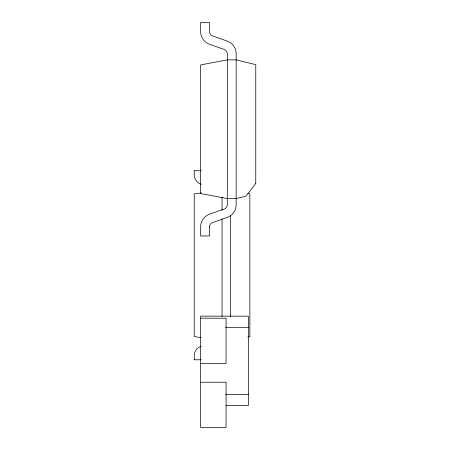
<?xml version="1.0" encoding="UTF-8"?>
<svg xmlns="http://www.w3.org/2000/svg" width="450" height="450" viewBox="0 0 450 450"><rect width="100%" height="100%" fill="white"/><g stroke="black" fill="none" stroke-linecap="round" stroke-linejoin="round"><path stroke-width="0.67" d="M247.843 337.022L249.857 336.634L249.857 193.899L247.843 193.511M201.184 192.966L194.231 193.899L194.231 336.634L201.184 337.567M194.231 170.752L201.184 170.752M200.627 318.206L226.08 318.206L226.08 363.459L200.627 363.459M225.54 327.324L248.355 327.324M194.231 359.781L201.184 359.781M200.627 382.247L226.08 382.247L226.08 427.5L200.627 427.5L200.627 316.153L248.355 316.153L248.355 405.529L225.894 405.529M225.54 394.358L248.355 394.358M230.389 215.438L230.389 316.502M222.041 197.19L222.041 210.521M222.041 218.947L222.041 316.502M194.231 170.702L194.231 174.876A9.821 9.821 0 0 0 201.218 184.275M194.231 359.831L194.231 355.663A9.821 9.821 0 0 1 201.218 346.258M209.559 226.446L209.52 235.958L200.627 235.958L200.627 226.924A13.59 13.59 0 0 1 209.661 214.121L224.145 209.053A4.725 4.725 0 0 0 227.306 204.593L227.306 53.871A4.725 4.725 0 0 0 224.145 49.41L209.661 44.342A13.59 13.59 0 0 1 200.627 31.534L200.627 22.5L209.52 22.5L209.559 32.017A4.686 4.686 0 0 0 212.203 35.764L228.386 41.535A13.629 13.629 0 0 1 236.143 52.47L236.143 205.987A13.629 13.629 0 0 1 228.386 216.928L212.203 222.694A4.686 4.686 0 0 0 209.559 226.446M255.769 183.448L245.987 196.206L236.205 198.602L227.306 198.602L200.627 193.534L200.627 64.924L227.306 59.856L236.205 59.856L255.769 64.654L255.769 183.448"/></g></svg>
